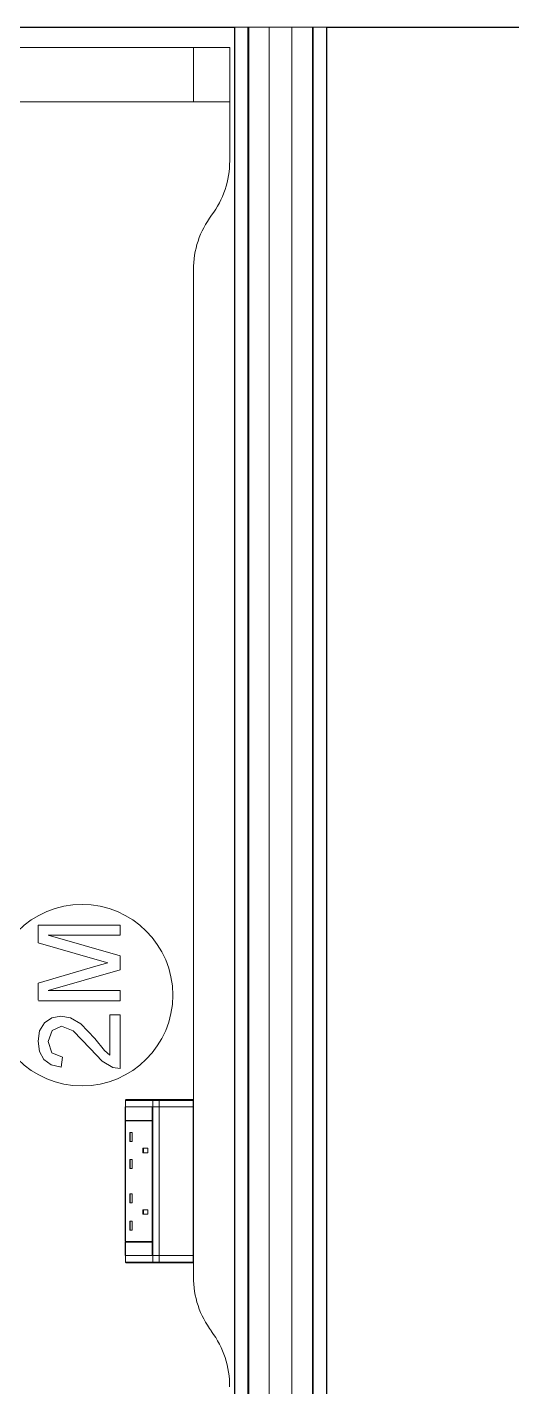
# Model space of a CAD drawing. Header units: millimetres. Extents: x 90978 to 295199, y -4084 to 97293.
# Drawn here: x 184983 to 185517, y 32742 to 34241 of the extents above; entities that cross this region are included whole.
import ezdxf

# ---------------------------------------------------------------- set-up
doc = ezdxf.new("R2010")
doc.units = ezdxf.units.MM
doc.header["$MEASUREMENT"] = 0
for name, color, linetype, lineweight in [('CSM-STL-XX-ZZ-M3-A-XXXX-00001_detached _19_04_21__rvt-1-Level 0$0$A-WALL', 7, 'CONTINUOUS', 9), ('CSM-STL-XX-ZZ-M3-A-XXXX-00001_detached _19_04_21__rvt-1-Level 0$0$I-WALL', 7, 'CONTINUOUS', 9), ('I-FURN', 8, 'CONTINUOUS', 9)]:
    doc.layers.add(name, color=color, linetype=linetype, lineweight=lineweight)

msp = doc.modelspace()

# ---------------------------------------------------------------- linework, layer by layer
at = {"layer": 'CSM-STL-XX-ZZ-M3-A-XXXX-00001_detached _19_04_21__rvt-1-Level 0$0$A-WALL'}
for p, q in [((185226.1, 34240.7), (185211.1, 34240.7)), ((185227.1, 34240.7), (185226.1, 34240.7)), ((185226.1, 34240.7), (185226.1, 28565.2)), ((185249.6, 34240.7), (185227.1, 34240.7)), ((185227.1, 34240.7), (185227.1, 28565.2)), ((185274.6, 34240.7), (185249.6, 34240.7)), ((185249.6, 34240.7), (185249.6, 28565.2)), ((185297.1, 34240.7), (185274.6, 34240.7)), ((185274.6, 34240.7), (185274.6, 28565.2)), ((185298.1, 34240.7), (185297.1, 34240.7)), ((185297.1, 34240.7), (185297.1, 28565.2)), ((185313.1, 34240.7), (185298.1, 34240.7)), ((185298.1, 34240.7), (185298.1, 28565.2))]:
    msp.add_line(p, q, dxfattribs=at)
at = {"layer": 'CSM-STL-XX-ZZ-M3-A-XXXX-00001_detached _19_04_21__rvt-1-Level 0$0$I-WALL', "lineweight": 30}
for p, q in [((184060.8, 34240.7), (185211.1, 34240.7)), ((185211.1, 34240.7), (185211.1, 28565.2)), ((185313.1, 28565.2), (185313.1, 34240.7)), ((185313.1, 34240.7), (185540.3, 34240.7))]:
    msp.add_line(p, q, dxfattribs=at)
at = {"layer": 'I-FURN'}
for p, q in [((184406, 34218.4), (185206, 34218.4)), ((185206, 34218.4), (184406, 34218.4)), ((184406, 34218.4), (185206, 34218.4)), ((185166, 34218.4), (184446, 34218.4)), ((185206, 34218.4), (185166, 34218.4)), ((185166, 34218.4), (185166, 34158.4)), ((185166, 34218.4), (185166, 34158.4)), ((185206, 34218.4), (185206, 34158.4)), ((185206, 34218.4), (185206, 34158.4)), ((185206, 34093.4), (185206, 34218.4)), ((185206, 34218.4), (185206, 34093.4)), ((184446, 34158.4), (185166, 34158.4)), ((185206, 34158.4), (184971, 34158.4)), ((185166, 34158.4), (185206, 34158.4)), ((185166, 32863.4), (185166, 33973.4)), ((185166, 33973.4), (185166, 32863.4)), ((185085.2, 33251.2), (184994.8, 33251.2)), ((184994.8, 33251.2), (184994.8, 33231.7)), ((185085.2, 33217.2), (185006.1, 33239.9)), ((185006.1, 33239.9), (185085.2, 33239.9)), ((185085.2, 33239.9), (185085.2, 33251.2)), ((184994.8, 33231.7), (185057.4, 33213.5)), ((185057.4, 33213.5), (185071.8, 33209.5)), ((185071.8, 33209.5), (185058.5, 33205.8)), ((185085.2, 33201.8), (185085.2, 33217.2)), ((185058.5, 33205.8), (184994.8, 33187.3)), ((185006.1, 33179.1), (185085.2, 33201.8)), ((184994.8, 33187.3), (184994.8, 33168.5)), ((185085.2, 33179.1), (185006.1, 33179.1)), ((185085.2, 33167.8), (185085.2, 33179.1)), ((184995.2, 33167.8), (185085.2, 33167.8)), ((185010.2, 33149), (185002, 33143.4)), ((185020, 33150.9), (185010.2, 33149)), ((185030.7, 33148.9), (185020, 33150.9)), ((185041.8, 33142.2), (185030.7, 33148.9)), ((185073.9, 33152.3), (185073.9, 33107.9)), ((185085.2, 33152.3), (185073.9, 33152.3)), ((185085.2, 33093), (185085.2, 33152.3)), ((184996.6, 33134.7), (184994.8, 33123.2)), ((185002, 33143.4), (184996.6, 33134.7)), ((185006.1, 33123), (185010.3, 33135)), ((185010.3, 33135), (185020.7, 33139.6)), ((185020.7, 33139.6), (185033.5, 33134.7)), ((185033.5, 33134.7), (185052.3, 33115.2)), ((185057.3, 33126), (185041.8, 33142.2)), ((184994.8, 33123.2), (184996.4, 33111.8)), ((185010.2, 33110.4), (185006.1, 33123)), ((185068.2, 33113), (185057.3, 33126)), ((184996.4, 33111.8), (185001.3, 33103)), ((185001.3, 33103), (185009.3, 33097.1)), ((185021.7, 33105.7), (185010.2, 33110.4)), ((185020.2, 33094.4), (185021.7, 33105.7)), ((185052.3, 33115.2), (185065.4, 33101)), ((185073.9, 33107.9), (185068.2, 33113)), ((185009.3, 33097.1), (185020.2, 33094.4)), ((185065.4, 33101), (185077.4, 33094.2)), ((185077.4, 33094.2), (185085.2, 33093)), ((185091, 33057.9), (185091, 33050.9)), ((185091, 33057.9), (185091.1, 33057.9)), ((185091, 33057.9), (185091, 33050.9)), ((185091, 33050.9), (185091, 33057.9)), ((185091.1, 33057.9), (185121.4, 33057.9)), ((185091.1, 33057.9), (185091.1, 33050.9)), ((185091.3, 33058.6), (185091.3, 33058.7)), ((185122.2, 33058.9), (185092, 33058.9)), ((185122.2, 33058.9), (185092, 33058.9)), ((185121.4, 33057.9), (185128.3, 33057.9)), ((185121.4, 33057.9), (185121.4, 33050.9)), ((185122.2, 33058.9), (185160.8, 33058.9)), ((185127.8, 33058.9), (185122.2, 33058.9)), ((185164.8, 33058.9), (185127.8, 33058.9)), ((185128.3, 33057.9), (185165.8, 33057.9)), ((185128.3, 33057.9), (185128.3, 33050.9)), ((185160.8, 33058.9), (185160.8, 33057.9)), ((185160.8, 33058.9), (185164.8, 33058.9)), ((185165.8, 33050.9), (185165.8, 33057.9)), ((185165.8, 33057.9), (185165.8, 33050.9)), ((185090.8, 33035.8), (185090.8, 33050.8)), ((185090.8, 33050.8), (185120.6, 33050.8)), ((185091, 33050.9), (185091.1, 33050.9)), ((185091, 33050.8), (185091, 32886.9)), ((185091.1, 33050.9), (185121.4, 33050.9)), ((185120.6, 33050.8), (185120.6, 33035.8)), ((185120.8, 33035.8), (185120.8, 33050.8)), ((185120.8, 33050.8), (185121.4, 33050.8)), ((185121.4, 33050.9), (185128.3, 33050.9)), ((185128.3, 33050.8), (185121.4, 33050.8)), ((185121.4, 33050.8), (185121.4, 32886.9)), ((185128.3, 33050.9), (185165.8, 33050.9)), ((185165.8, 33050.8), (185128.3, 33050.8)), ((185128.3, 33050.8), (185128.3, 32886.9)), ((185165.8, 32886.9), (185165.8, 33050.8)), ((185165.8, 33050.8), (185165.8, 32886.9)), ((185120.6, 33035.8), (185090.8, 33035.8)), ((185090.8, 33035.3), (185120.6, 33035.3)), ((185090.8, 32902.3), (185090.8, 33035.3)), ((185091.1, 33035.3), (185091.1, 33035.8)), ((185120.6, 33035.3), (185120.6, 32902.3)), ((185120.8, 32902.3), (185120.8, 33035.3)), ((185095.8, 33022.7), (185095.8, 33012.7)), ((185095.8, 33022.7), (185098.7, 33022.7)), ((185095.8, 33012.7), (185098.7, 33012.7)), ((185096.5, 33022.7), (185096.5, 33012.7)), ((185098.7, 33022.7), (185098.7, 33012.7)), ((185110.1, 33005.2), (185110.1, 33000.2)), ((185115.9, 33005.2), (185110.1, 33005.2)), ((185110.1, 33000.2), (185115.9, 33000.2)), ((185110.9, 33005.2), (185110.9, 33000.2)), ((185115.9, 33000.2), (185115.9, 33005.2)), ((185095.8, 32992.7), (185095.8, 32982.7)), ((185095.8, 32992.7), (185098.7, 32992.7)), ((185095.8, 32982.7), (185098.7, 32982.7)), ((185096.5, 32992.7), (185096.5, 32982.7)), ((185098.7, 32992.7), (185098.7, 32982.7)), ((185095.8, 32954.9), (185095.8, 32944.9)), ((185095.8, 32954.9), (185098.7, 32954.9)), ((185096.5, 32954.9), (185096.5, 32944.9)), ((185098.7, 32954.9), (185098.7, 32944.9)), ((185095.8, 32944.9), (185098.7, 32944.9)), ((185110.1, 32937.4), (185110.1, 32932.4)), ((185110.1, 32937.4), (185115.9, 32937.4)), ((185110.9, 32937.4), (185110.9, 32932.4)), ((185115.9, 32937.4), (185115.9, 32932.4)), ((185095.8, 32924.9), (185095.8, 32914.9)), ((185095.8, 32924.9), (185098.7, 32924.9)), ((185096.5, 32924.9), (185096.5, 32914.9)), ((185098.7, 32924.9), (185098.7, 32914.9)), ((185110.1, 32932.4), (185115.9, 32932.4)), ((185095.8, 32914.9), (185098.7, 32914.9)), ((185090.8, 32902.3), (185120.6, 32902.3)), ((185090.8, 32901.8), (185120.6, 32901.8)), ((185090.8, 32886.8), (185090.8, 32901.8)), ((185091.1, 32901.8), (185091.1, 32902.3)), ((185120.6, 32901.8), (185120.6, 32886.8)), ((185120.8, 32886.9), (185120.8, 32901.8)), ((185120.6, 32886.8), (185090.8, 32886.8)), ((185091, 32886.8), (185091, 32879.8)), ((185091.1, 32886.8), (185091, 32886.8)), ((185091, 32886.8), (185091, 32879.8)), ((185091, 32886.8), (185091, 32879.8)), ((185091.1, 32879.8), (185091, 32879.8)), ((185091.1, 32879.8), (185091.1, 32886.8)), ((185121.4, 32886.8), (185091.1, 32886.8)), ((185121.4, 32879.8), (185091.1, 32879.8)), ((185091.3, 32879), (185091.3, 32879)), ((185092, 32878.8), (185122.2, 32878.8)), ((185092, 32878.8), (185122.2, 32878.8)), ((185120.6, 32886.8), (185123, 32886.8)), ((185121.4, 32886.9), (185120.8, 32886.9)), ((185121.4, 32886.9), (185128.3, 32886.9)), ((185121.4, 32879.8), (185121.4, 32886.8)), ((185128.3, 32886.8), (185121.4, 32886.8)), ((185128.3, 32879.8), (185121.4, 32879.8)), ((185160.8, 32878.8), (185122.2, 32878.8)), ((185122.2, 32878.8), (185127.8, 32878.8)), ((185127.8, 32878.8), (185164.8, 32878.8)), ((185128.3, 32886.9), (185165.8, 32886.9)), ((185128.3, 32879.8), (185128.3, 32886.8)), ((185165.8, 32886.8), (185128.3, 32886.8)), ((185165.8, 32879.8), (185128.3, 32879.8)), ((185160.8, 32879.8), (185160.8, 32878.8)), ((185164.8, 32878.8), (185160.8, 32878.8)), ((185164.8, 32878.8), (185164.8, 32878.8)), ((185165.8, 32879.8), (185165.8, 32886.8)), ((185165.8, 32879.8), (185165.8, 32886.8))]:
    msp.add_line(p, q, dxfattribs=at)
at = {"layer": 'I-FURN', "flags": 128}
for points in [[(185091, 33057.9), (185091, 33057.9), (185091, 33058), (185091, 33058), (185091, 33058.1), (185091, 33058.1), (185091, 33058.1), (185091, 33058.2), (185091, 33058.2), (185091, 33058.3), (185091, 33058.3), (185091.1, 33058.3), (185091.1, 33058.4), (185091.1, 33058.4)], [(185127.8, 33058.9), (185127.6, 33058.9), (185127.5, 33058.9), (185127.4, 33058.9), (185127.2, 33058.9), (185127.1, 33058.9), (185126.9, 33058.9), (185126.8, 33058.9), (185126.6, 33058.9), (185126.5, 33058.9), (185126.3, 33058.9), (185126.2, 33058.9), (185126, 33058.9), (185125.8, 33058.9), (185125.7, 33058.9), (185125.5, 33058.9), (185125.4, 33058.9), (185125.2, 33058.9), (185125, 33058.9), (185124.9, 33058.9), (185124.7, 33058.9), (185124.6, 33058.9), (185124.4, 33058.9), (185124.3, 33058.9), (185124.1, 33058.9), (185124, 33058.9), (185123.8, 33058.9), (185123.7, 33058.9), (185123.5, 33058.9), (185123.4, 33058.9), (185123.3, 33058.9), (185123.1, 33058.9), (185123, 33058.9), (185122.9, 33058.9), (185122.8, 33058.9), (185122.6, 33058.9), (185122.5, 33058.9), (185122.4, 33058.9), (185122.3, 33058.9), (185122.2, 33058.9)], [(185164.8, 33058.9), (185164.5, 33058.9), (185164.1, 33058.9), (185163.6, 33058.9), (185162.9, 33058.9), (185162.1, 33058.9), (185161.1, 33058.9), (185160, 33058.9), (185158.8, 33058.9), (185157.5, 33058.9), (185156, 33058.9), (185154.4, 33058.9), (185152.7, 33058.9), (185150.9, 33058.9), (185149, 33058.9), (185146.9, 33058.9), (185144.8, 33058.9), (185142.5, 33058.9), (185140.2, 33058.9), (185137.7, 33058.9), (185135.2, 33058.9), (185132.5, 33058.9), (185129.8, 33058.9), (185127.8, 33058.9)], [(185160.8, 33058.9), (185161, 33058.9), (185161.1, 33058.9), (185161.3, 33058.9), (185161.4, 33058.9), (185161.6, 33058.9), (185161.8, 33058.9), (185161.9, 33058.9), (185162.1, 33058.9), (185162.2, 33058.9), (185162.4, 33058.9), (185162.5, 33058.9), (185162.7, 33058.9), (185162.8, 33058.9), (185162.9, 33058.9), (185163.1, 33058.9), (185163.2, 33058.9), (185163.3, 33058.9), (185163.4, 33058.9), (185163.6, 33058.9), (185163.7, 33058.9), (185163.8, 33058.9), (185163.9, 33058.9), (185164, 33058.9), (185164.1, 33058.9), (185164.2, 33058.9), (185164.3, 33058.9), (185164.3, 33058.9), (185164.4, 33058.9), (185164.5, 33058.9), (185164.5, 33058.9), (185164.6, 33058.9), (185164.6, 33058.9), (185164.7, 33058.9), (185164.7, 33058.9), (185164.7, 33058.9), (185164.8, 33058.9), (185164.8, 33058.9), (185164.8, 33058.9), (185164.8, 33058.9)], [(185164.8, 33058.9), (185164.8, 33058.9), (185164.9, 33058.9), (185164.9, 33058.9), (185165, 33058.9), (185165, 33058.9), (185165, 33058.9), (185165.1, 33058.9), (185165.1, 33058.8), (185165.2, 33058.8), (185165.2, 33058.8), (185165.2, 33058.8), (185165.3, 33058.8), (185165.3, 33058.8), (185165.3, 33058.7), (185165.4, 33058.7), (185165.4, 33058.7), (185165.4, 33058.7), (185165.5, 33058.7), (185165.5, 33058.6), (185165.5, 33058.6), (185165.6, 33058.6), (185165.6, 33058.5), (185165.6, 33058.5), (185165.6, 33058.5), (185165.6, 33058.4), (185165.7, 33058.4), (185165.7, 33058.4), (185165.7, 33058.3), (185165.7, 33058.3), (185165.7, 33058.3), (185165.8, 33058.2), (185165.8, 33058.2), (185165.8, 33058.1), (185165.8, 33058.1), (185165.8, 33058.1), (185165.8, 33058), (185165.8, 33058), (185165.8, 33058), (185165.8, 33057.9), (185165.8, 33057.9)], [(185164.8, 33058.9), (185164.8, 33058.9), (185164.8, 33058.9)], [(185091.1, 32879.3), (185091.1, 32879.3), (185091.1, 32879.3), (185091, 32879.4), (185091, 32879.4), (185091, 32879.5), (185091, 32879.5), (185091, 32879.5), (185091, 32879.6), (185091, 32879.6), (185091, 32879.6), (185091, 32879.7), (185091, 32879.7), (185091, 32879.8), (185091, 32879.8)], [(185122.2, 32878.8), (185122.3, 32878.8), (185122.4, 32878.8), (185122.5, 32878.8), (185122.6, 32878.8), (185122.8, 32878.8), (185122.9, 32878.8), (185123, 32878.8), (185123.1, 32878.8), (185123.3, 32878.8), (185123.4, 32878.8), (185123.5, 32878.8), (185123.7, 32878.8), (185123.8, 32878.8), (185124, 32878.8), (185124.1, 32878.8), (185124.3, 32878.8), (185124.4, 32878.8), (185124.6, 32878.8), (185124.7, 32878.8), (185124.9, 32878.8), (185125, 32878.8), (185125.2, 32878.8), (185125.4, 32878.8), (185125.5, 32878.8), (185125.7, 32878.8), (185125.8, 32878.8), (185126, 32878.8), (185126.2, 32878.8), (185126.3, 32878.8), (185126.5, 32878.8), (185126.6, 32878.8), (185126.8, 32878.8), (185126.9, 32878.8), (185127.1, 32878.8), (185127.2, 32878.8), (185127.4, 32878.8), (185127.5, 32878.8), (185127.6, 32878.8), (185127.8, 32878.8)], [(185127.8, 32878.8), (185130.6, 32878.8), (185133.3, 32878.8), (185135.9, 32878.8), (185138.4, 32878.8), (185140.8, 32878.8), (185143.2, 32878.8), (185145.4, 32878.8), (185147.5, 32878.8), (185149.5, 32878.8), (185151.4, 32878.8), (185153.2, 32878.8), (185154.9, 32878.8), (185156.4, 32878.8), (185157.9, 32878.8), (185159.2, 32878.8), (185160.3, 32878.8), (185161.4, 32878.8), (185162.3, 32878.8), (185163.1, 32878.8), (185163.7, 32878.8), (185164.2, 32878.8), (185164.6, 32878.8), (185164.8, 32878.8)], [(185164.8, 32878.8), (185164.8, 32878.8), (185164.8, 32878.8), (185164.8, 32878.8), (185164.8, 32878.8), (185164.7, 32878.8), (185164.7, 32878.8), (185164.7, 32878.8), (185164.6, 32878.8), (185164.6, 32878.8), (185164.5, 32878.8), (185164.4, 32878.8), (185164.4, 32878.8), (185164.3, 32878.8), (185164.2, 32878.8), (185164.1, 32878.8), (185164, 32878.8), (185163.9, 32878.8), (185163.8, 32878.8), (185163.7, 32878.8), (185163.6, 32878.8), (185163.5, 32878.8), (185163.4, 32878.8), (185163.2, 32878.8), (185163.1, 32878.8), (185163, 32878.8), (185162.8, 32878.8), (185162.7, 32878.8), (185162.6, 32878.8), (185162.4, 32878.8), (185162.3, 32878.8), (185162.1, 32878.8), (185162, 32878.8), (185161.8, 32878.8), (185161.6, 32878.8), (185161.5, 32878.8), (185161.3, 32878.8), (185161.2, 32878.8), (185161, 32878.8), (185160.9, 32878.8), (185160.8, 32878.8)], [(185165.8, 32879.8), (185165.8, 32879.7), (185165.8, 32879.7), (185165.8, 32879.7), (185165.8, 32879.6), (185165.8, 32879.6), (185165.8, 32879.5), (185165.8, 32879.5), (185165.8, 32879.5), (185165.7, 32879.4), (185165.7, 32879.4), (185165.7, 32879.4), (185165.7, 32879.3), (185165.7, 32879.3), (185165.7, 32879.2), (185165.6, 32879.2), (185165.6, 32879.2), (185165.6, 32879.1), (185165.6, 32879.1), (185165.5, 32879.1), (185165.5, 32879.1), (185165.5, 32879), (185165.4, 32879), (185165.4, 32879), (185165.4, 32879), (185165.3, 32878.9), (185165.3, 32878.9), (185165.3, 32878.9), (185165.2, 32878.9), (185165.2, 32878.9), (185165.2, 32878.8), (185165.1, 32878.8), (185165.1, 32878.8), (185165.1, 32878.8), (185165, 32878.8), (185165, 32878.8), (185164.9, 32878.8), (185164.9, 32878.8), (185164.9, 32878.8), (185164.8, 32878.8), (185164.8, 32878.8)]]:
    msp.add_lwpolyline(points, dxfattribs=at)
at = {"layer": 'I-FURN'}
for centre, start, end in [((185106, 34093.4), 323.1301, 0), ((185106, 34093.4), 323.1301, 0), ((185266, 33973.4), 143.1301, 180), ((185266, 33973.4), 143.1301, 180), ((185043.3, 33173.9), 90, 270), ((185043.3, 33173.9), 270, 90), ((185266, 32863.4), 180, 216.8699), ((185266, 32863.4), 180, 216.8699), ((185105.9, 32743.3), 359.3744, 36.8699), ((185105.9, 32743.3), 359.3744, 36.8699)]:
    msp.add_arc(centre, 100, start, end, dxfattribs=at)
for centre, major_axis, ratio, start_param, end_param in [((185092, 33057.9), (0, 1), 0.819152, 0, 1.570796), ((185122.2, 33057.9), (0, -1), 0.819152, 3.141593, 4.712389), ((185127.8, 33057.9), (0, -1), 0.56467, 1.570796, 3.141593), ((185164.8, 33057.9), (0, -1), 0.998113, 1.570796, 3.141593), ((185092, 32879.8), (0, -1), 0.819152, 4.712389, 6.283185), ((185122.2, 32879.8), (0, -1), 0.819152, 4.712389, 6.283185), ((185127.8, 32879.8), (0, -1), 0.56467, 0, 1.570796), ((185164.8, 32879.8), (0, -1), 0.998113, 0, 1.570796)]:
    msp.add_ellipse(centre, major_axis=major_axis, ratio=ratio, start_param=start_param, end_param=end_param, dxfattribs=at)

doc.saveas('drawing.dxf')
